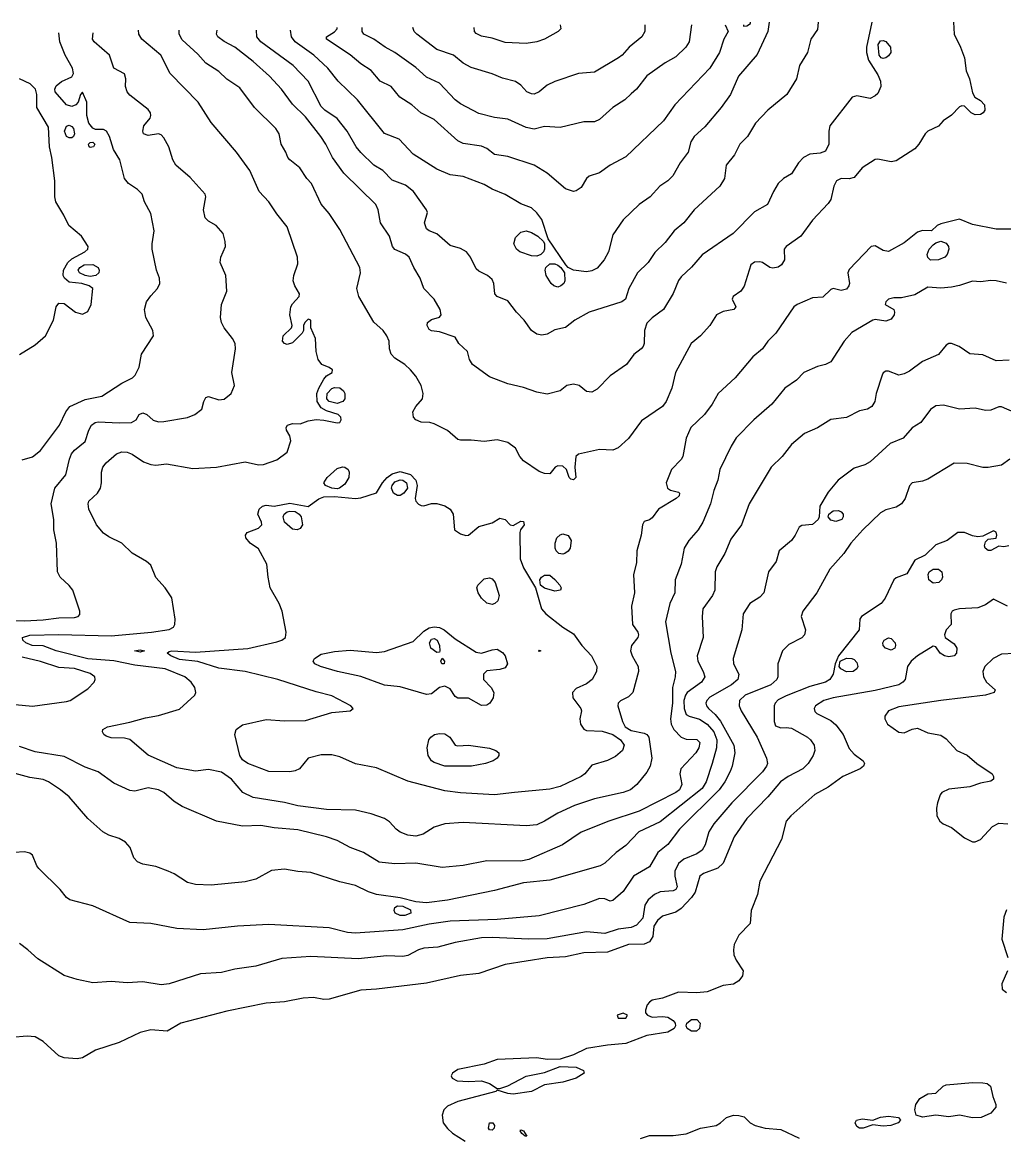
# Model space of a CAD drawing. Header units: inches. Extents: x 3311818 to 3313075, y 1372003 to 1372737.
# Drawn here: x 3311989.7 to 3312132.3, y 1372568 to 1372729.9 of the extents above; entities that cross this region are included whole.
import ezdxf

# ---------------------------------------------------------------- set-up
doc = ezdxf.new("R2010")
doc.units = ezdxf.units.IN
doc.header["$MEASUREMENT"] = 0

msp = doc.modelspace()

# ---------------------------------------------------------------- linework, layer by layer
for points, elevation in [([(3312124.87, 1372729.92), (3312124.93, 1372728.2), (3312125.89, 1372726.29), (3312126.45, 1372724.77), (3312126.7, 1372722.86), (3312127.15, 1372721.72), (3312127.6, 1372719.69), (3312127.96, 1372719.05), (3312128.75, 1372718.55), (3312129.34, 1372717.91), (3312129.41, 1372717.15), (3312129.16, 1372716.77), (3312128.75, 1372716.52), (3312127.99, 1372716.49), (3312127.4, 1372716.77), (3312126.46, 1372717.71), (3312126.08, 1372717.77), (3312125.7, 1372717.62), (3312124.56, 1372716.43), (3312123.34, 1372715.62), (3312122.65, 1372714.84), (3312121.13, 1372714.1), (3312120.74, 1372713.72), (3312119.83, 1372712.19), (3312119.22, 1372711.54), (3312116.55, 1372709.8), (3312115.79, 1372709.66), (3312113.88, 1372710.03), (3312113.5, 1372709.99), (3312111.6, 1372708.76), (3312110.45, 1372707.39), (3312109.69, 1372707.17), (3312108.55, 1372707.21), (3312107.87, 1372706.86), (3312107.46, 1372706.09), (3312107.03, 1372704.19), (3312106.64, 1372703.57), (3312104.36, 1372701.19), (3312102.71, 1372698.85), (3312100.56, 1372697.33), (3312100.29, 1372696.95), (3312100.3, 1372695.42), (3312099.89, 1372694.66), (3312099.4, 1372694.34), (3312098.64, 1372694.19), (3312098.2, 1372694.28), (3312097.12, 1372695.04), (3312096.73, 1372695.14), (3312095.97, 1372695.06), (3312095.42, 1372694.66), (3312094.45, 1372691.58), (3312093.97, 1372690.85), (3312092.87, 1372690.09), (3312092.74, 1372689.71), (3312093.26, 1372688.56), (3312092.95, 1372688.18), (3312091.4, 1372687.89), (3312090.43, 1372687.42), (3312089.5, 1372685.89), (3312088.14, 1372684.37), (3312086.77, 1372683.23), (3312084.48, 1372679.03), (3312083.98, 1372676.75), (3312083.12, 1372674.84), (3312082.63, 1372674.12), (3312079.58, 1372672.04), (3312077.68, 1372669.43), (3312076.15, 1372668.08), (3312075.39, 1372667.75), (3312073.48, 1372667.84), (3312070.43, 1372667.2), (3312070.04, 1372666.84), (3312069.89, 1372665.31), (3312070.01, 1372663.79), (3312069.67, 1372663.45), (3312069.29, 1372663.55), (3312069.07, 1372663.79), (3312068.66, 1372664.93), (3312068.15, 1372665.43), (3312067.39, 1372665.46), (3312067.04, 1372665.31), (3312066.24, 1372664.33), (3312065.48, 1372664.36), (3312064.72, 1372664.64), (3312062.43, 1372666.2), (3312061.91, 1372666.84), (3312061.29, 1372668.04), (3312060.14, 1372668.86), (3312058.62, 1372669.26), (3312056.71, 1372669.01), (3312054.81, 1372669.22), (3312053.28, 1372669.2), (3312052.9, 1372669.31), (3312051.38, 1372670.63), (3312049.47, 1372671.6), (3312048.81, 1372671.79), (3312047.57, 1372671.81), (3312046.79, 1372672.17), (3312046.48, 1372672.55), (3312046.38, 1372673.32), (3312046.8, 1372674.1), (3312047.79, 1372675.22), (3312047.84, 1372675.98), (3312047.55, 1372677.13), (3312046.8, 1372678.5), (3312046.04, 1372679.44), (3312045.21, 1372680.18), (3312043.76, 1372681.12), (3312043.22, 1372681.7), (3312042.99, 1372682.46), (3312042.91, 1372683.61), (3312042.58, 1372684.37), (3312042.08, 1372685.13), (3312040.71, 1372686.37), (3312038.51, 1372690.09), (3312038.21, 1372691.23), (3312038.76, 1372693.52), (3312038.67, 1372694.28), (3312035.75, 1372699.8), (3312034.23, 1372702.15), (3312033.08, 1372703.5), (3312031.66, 1372706.48), (3312030.96, 1372707.24), (3312029.98, 1372708.76), (3312028.52, 1372709.91), (3312028.23, 1372710.29), (3312027.94, 1372711.05), (3312027.23, 1372712.19), (3312026.94, 1372713.72), (3312026.46, 1372714.48), (3312023.36, 1372717.53), (3312021.27, 1372720.41), (3312019.36, 1372721.66), (3312018.22, 1372722.76), (3312016.31, 1372723.97), (3312015.17, 1372725.28), (3312012.88, 1372727.38), (3312012.43, 1372728.2), (3312012.44, 1372728.77)], 4505), ([(3312113.01, 1372729.92), (3312112.24, 1372726.29), (3312112.2, 1372725.53), (3312112.5, 1372724.39), (3312113.88, 1372722.26), (3312114.26, 1372721.34), (3312114.32, 1372720.58), (3312113.88, 1372719.59), (3312113.5, 1372719.21), (3312112.74, 1372718.85), (3312110.83, 1372719.23), (3312110.15, 1372719.05), (3312106.92, 1372714.86), (3312106.77, 1372714.1), (3312106.73, 1372712.19), (3312106.26, 1372711.21), (3312105.5, 1372710.88), (3312103.97, 1372710.74), (3312103.07, 1372710.29), (3312102.33, 1372709.52), (3312101.31, 1372707.89), (3312100.16, 1372707.21), (3312099.4, 1372706.49), (3312098.7, 1372705.33), (3312097.86, 1372703.43), (3312095.97, 1372702.4), (3312092.85, 1372699.23), (3312088.35, 1372696.11), (3312086.82, 1372694.33), (3312085.3, 1372692.96), (3312084.92, 1372692.42), (3312084.16, 1372690.54), (3312082.76, 1372688.18), (3312081.11, 1372687), (3312080.34, 1372686.19), (3312079.98, 1372685.13), (3312079.96, 1372683.23), (3312079.82, 1372682.84), (3312079.53, 1372682.46), (3312078.44, 1372681.65), (3312077.37, 1372680.18), (3312075.01, 1372678.56), (3312073.1, 1372676.61), (3312072.34, 1372676.16), (3312071.58, 1372676.28), (3312070.53, 1372677.13), (3312069.67, 1372677.34), (3312068.72, 1372677.13), (3312067.77, 1372676.38), (3312065.86, 1372675.9), (3312064.34, 1372676.18), (3312062.43, 1372676.85), (3312060.14, 1372677.39), (3312057.48, 1372678.42), (3312055.01, 1372680.18), (3312054.58, 1372680.94), (3312054.3, 1372682.08), (3312053.02, 1372683.23), (3312052.52, 1372684.19), (3312050.23, 1372684.94), (3312049.09, 1372685.08), (3312048.71, 1372685.3), (3312048.44, 1372685.89), (3312048.51, 1372686.28), (3312049.09, 1372686.76), (3312050.23, 1372687.06), (3312050.46, 1372687.42), (3312050.34, 1372688.18), (3312049.45, 1372689.71), (3312047.95, 1372691.24), (3312047.43, 1372692.75), (3312046.49, 1372694.28), (3312045.83, 1372695.8), (3312045.28, 1372696.24), (3312043.76, 1372696.92), (3312043.39, 1372697.33), (3312042.98, 1372698.85), (3312041.68, 1372700.76), (3312041.32, 1372702.66), (3312040.98, 1372703.43), (3312036.33, 1372708), (3312034.69, 1372710.29), (3312033.75, 1372712.19), (3312033, 1372713.34), (3312030.8, 1372716.18), (3312028.89, 1372718.02), (3312027.31, 1372720.2), (3312025.56, 1372722.1), (3312023.17, 1372724.24), (3312020.54, 1372726.29), (3312018.98, 1372727.14), (3312018.07, 1372727.82), (3312017.87, 1372728.2), (3312017.94, 1372728.77)], 4506), ([(3312105.21, 1372729.92), (3312105.12, 1372728.87), (3312104.15, 1372727.44), (3312103.65, 1372725.53), (3312102.49, 1372723.63), (3312102.07, 1372721.72), (3312100.67, 1372719.43), (3312097.89, 1372717.15), (3312096.12, 1372715.24), (3312094.94, 1372713.34), (3312093.83, 1372712.19), (3312093.08, 1372710.67), (3312091.84, 1372709.14), (3312091.6, 1372707.24), (3312090.95, 1372706.09), (3312087.22, 1372702.66), (3312085.72, 1372700.76), (3312084.29, 1372699.61), (3312083.01, 1372697.94), (3312081.49, 1372696.47), (3312080.53, 1372695.04), (3312078.98, 1372693.52), (3312077.71, 1372691.23), (3312077.23, 1372689.71), (3312076.69, 1372689.32), (3312071.96, 1372687.8), (3312069.89, 1372686.66), (3312068.53, 1372685.6), (3312067, 1372685.26), (3312065.86, 1372684.63), (3312065.1, 1372684.45), (3312064.34, 1372684.61), (3312063.57, 1372685.12), (3312062.54, 1372686.66), (3312061.41, 1372687.8), (3312060.14, 1372689.45), (3312058.62, 1372690.09), (3312058.25, 1372690.47), (3312058.11, 1372691.99), (3312057.86, 1372692.53), (3312057.2, 1372693.14), (3312055.95, 1372693.77), (3312055.57, 1372694.12), (3312054.75, 1372695.8), (3312054.15, 1372696.57), (3312053.28, 1372697.05), (3312051.76, 1372697.5), (3312049.85, 1372699.18), (3312048.71, 1372699.61), (3312048.33, 1372699.9), (3312048.06, 1372700.76), (3312048.5, 1372702.28), (3312048.36, 1372702.66), (3312046.45, 1372705.33), (3312045.28, 1372706.26), (3312043.37, 1372706.96), (3312042, 1372708.38), (3312040.71, 1372709.17), (3312038.8, 1372711), (3312038.16, 1372711.81), (3312036.82, 1372714.1), (3312035.37, 1372715.96), (3312033.57, 1372717.15), (3312033.08, 1372717.69), (3312031.17, 1372721.34), (3312028.99, 1372723.63), (3312024.28, 1372727.06), (3312023.72, 1372727.82), (3312023.65, 1372728.77)], 4507), ([(3312098.07, 1372729.92), (3312097.92, 1372728.58), (3312096.35, 1372725.24), (3312093.63, 1372722.1), (3312092.46, 1372719.43), (3312091.11, 1372717.53), (3312088.73, 1372714.74), (3312087.18, 1372713.34), (3312086.73, 1372712.57), (3312086.33, 1372711.05), (3312085.15, 1372709.52), (3312084.09, 1372707.62), (3312083.39, 1372706.9), (3312082.21, 1372706.09), (3312080.81, 1372704.57), (3312079.22, 1372703.43), (3312076.91, 1372701.2), (3312075.39, 1372699.05), (3312074.76, 1372696.57), (3312074.15, 1372695.42), (3312073.1, 1372694.19), (3312072.34, 1372693.79), (3312071.58, 1372693.68), (3312069.67, 1372693.92), (3312068.92, 1372694.28), (3312068.57, 1372694.66), (3312066, 1372698.47), (3312065.1, 1372701.25), (3312064.34, 1372702.24), (3312063.57, 1372702.94), (3312062.05, 1372703.55), (3312059.76, 1372704.91), (3312057.86, 1372705.67), (3312056.71, 1372706.34), (3312053.66, 1372707.53), (3312051.76, 1372707.76), (3312049.85, 1372708.6), (3312046.42, 1372710.78), (3312044.39, 1372712.95), (3312042.23, 1372713.78), (3312038.33, 1372718.67), (3312035.53, 1372721.34), (3312034.03, 1372723.25), (3312031.99, 1372725.15), (3312029.28, 1372727.06), (3312028.77, 1372727.82), (3312028.59, 1372728.77)], 4508), ([(3312094.36, 1372729.53), (3312094.36, 1372729.34), (3312094.83, 1372729.42), (3312095.4, 1372729.72), (3312095.4, 1372729.92)], 4508), ([(3311984.68, 1372643.14), (3311990.01, 1372642.96), (3311992.68, 1372643.09), (3311994.97, 1372643.41), (3311997.26, 1372643.43), (3311997.78, 1372643.59), (3311998.02, 1372643.9), (3311998.03, 1372644.35), (3311997.03, 1372647.4), (3311996.49, 1372648.12), (3311995.16, 1372649.3), (3311994.78, 1372650.07), (3311994.63, 1372654.26), (3311994.27, 1372656.17), (3311994.25, 1372657.69), (3311993.88, 1372659.98), (3311994.39, 1372662.26), (3311995.97, 1372664.17), (3311996.5, 1372666.46), (3311996.83, 1372667.22), (3311997.26, 1372667.76), (3311998.78, 1372669.04), (3311999.31, 1372670.65), (3311999.72, 1372671.41), (3312000.23, 1372671.79), (3312000.69, 1372671.88), (3312003.74, 1372671.71), (3312005.51, 1372671.79), (3312006.22, 1372672.17), (3312006.65, 1372672.94), (3312007.17, 1372673.2), (3312007.74, 1372672.94), (3312008.69, 1372672.1), (3312009.45, 1372671.89), (3312010.22, 1372671.9), (3312013.65, 1372672.5), (3312014.73, 1372672.94), (3312015.72, 1372673.7), (3312016.01, 1372674.84), (3312016.31, 1372675.41), (3312016.69, 1372675.56), (3312018.22, 1372675.07), (3312018.98, 1372675.19), (3312020, 1372675.98), (3312020.49, 1372677.13), (3312020.08, 1372679.03), (3312020.6, 1372682.46), (3312020.57, 1372683.23), (3312020.2, 1372683.99), (3312018.98, 1372685.52), (3312018.6, 1372686.28), (3312018.44, 1372687.04), (3312018.59, 1372688.94), (3312019.36, 1372690.85), (3312019.24, 1372693.14), (3312018.4, 1372695.04), (3312018.51, 1372695.8), (3312019.18, 1372697.33), (3312019.14, 1372698.09), (3312018.83, 1372699.23), (3312017.83, 1372700.38), (3312016.69, 1372701.02), (3312016.2, 1372701.52), (3312015.97, 1372702.66), (3312016.31, 1372704.57), (3312016.24, 1372704.95), (3312014.03, 1372707.36), (3312011.97, 1372709.14), (3312011.52, 1372709.91), (3312010.94, 1372711.81), (3312010.22, 1372713.13), (3312009.83, 1372713.58), (3312009.45, 1372713.72), (3312007.93, 1372713.47), (3312007.26, 1372713.72), (3312007.15, 1372714.1), (3312007.3, 1372714.86), (3312008.23, 1372716), (3312008.35, 1372716.38), (3312008.27, 1372716.77), (3312007.93, 1372717.23), (3312005.26, 1372719.34), (3312004.88, 1372719.8), (3312004.63, 1372720.58), (3312004.72, 1372721.72), (3312004.5, 1372722.41), (3312002.98, 1372723.25), (3312002.32, 1372725.15), (3312000.09, 1372727.06), (3311999.88, 1372727.44), (3311999.98, 1372728.39)], 4503), ([(3311989.63, 1372666.34), (3311991.16, 1372666.81), (3311992.3, 1372667.7), (3311995.08, 1372671.41), (3311995.98, 1372673.32), (3311996.59, 1372674.08), (3311998.78, 1372675.1), (3312001.21, 1372675.6), (3312004.12, 1372677.49), (3312005.68, 1372678.27), (3312006.04, 1372678.65), (3312006.62, 1372679.8), (3312006.99, 1372681.7), (3312008.71, 1372684.37), (3312008.62, 1372685.13), (3312007.6, 1372687.04), (3312007.39, 1372688.18), (3312007.72, 1372689.32), (3312008.31, 1372690.2), (3312009.32, 1372691.23), (3312009.63, 1372691.99), (3312009.57, 1372692.75), (3312009.17, 1372693.9), (3312008.52, 1372696.95), (3312008.5, 1372697.71), (3312008.82, 1372699.61), (3312008.31, 1372702.16), (3312007.42, 1372703.81), (3312007.09, 1372704.95), (3312006.4, 1372705.61), (3312005.07, 1372706.48), (3312004.5, 1372707.23), (3312003.85, 1372709.91), (3312002.91, 1372711.43), (3312002.33, 1372713.34), (3312001.89, 1372714.1), (3312001.45, 1372714.33), (3312000.31, 1372714.34), (3311999.92, 1372714.55), (3311999.33, 1372715.24), (3311999.03, 1372716.38), (3311999.06, 1372718.29), (3311998.4, 1372719.76), (3311998.11, 1372719.43), (3311997.8, 1372718.29), (3311997.42, 1372717.91), (3311996.88, 1372717.7), (3311996.11, 1372717.91), (3311994.46, 1372719.82), (3311994.39, 1372720.2), (3311994.59, 1372720.7), (3311995.35, 1372721.3), (3311996.88, 1372721.97), (3311997.08, 1372722.48), (3311996.94, 1372723.25), (3311995.91, 1372725.15), (3311995.13, 1372727.06), (3311994.97, 1372728.39)], 4502), ([(3312135.61, 1372699.86), (3312131.04, 1372699.87), (3312127.6, 1372700.52), (3312125.7, 1372701.32), (3312123.03, 1372700.65), (3312122.5, 1372700.38), (3312121.68, 1372699.61), (3312120.36, 1372699.65), (3312119.6, 1372699.44), (3312117.7, 1372697.89), (3312115.41, 1372696.63), (3312114.65, 1372696.77), (3312113.5, 1372697.46), (3312112.91, 1372697.33), (3312109.69, 1372694.02), (3312109.52, 1372693.52), (3312109.73, 1372691.99), (3312109.67, 1372691.61), (3312109.31, 1372691.14), (3312108.55, 1372690.94), (3312107.4, 1372691.23), (3312107.02, 1372691.08), (3312105.88, 1372689.97), (3312104.36, 1372689.87), (3312102.17, 1372688.94), (3312101.69, 1372688.6), (3312099.08, 1372684.75), (3312097.9, 1372683.61), (3312097.12, 1372682.46), (3312095.7, 1372681.32), (3312093.16, 1372678.27), (3312090.68, 1372675.98), (3312089.81, 1372674.46), (3312088.68, 1372672.94), (3312086.7, 1372671.03), (3312086.03, 1372669.51), (3312085.55, 1372666.84), (3312085.3, 1372666.39), (3312083.91, 1372664.93), (3312083.13, 1372663.03), (3312083.34, 1372662.26), (3312083.77, 1372661.94), (3312084.92, 1372661.68), (3312085.05, 1372661.5), (3312085.01, 1372661.12), (3312084.61, 1372660.74), (3312082.02, 1372659.21), (3312081.11, 1372657.95), (3312080.73, 1372657.65), (3312079.96, 1372657.38), (3312079.68, 1372656.93), (3312079.5, 1372655.4), (3312078.86, 1372653.12), (3312078.82, 1372651.4), (3312078.41, 1372649.69), (3312078.54, 1372647.02), (3312078.11, 1372645.11), (3312078.23, 1372642.44), (3312079.02, 1372641.3), (3312079.11, 1372640.92), (3312079.01, 1372640.54), (3312078.12, 1372639.4), (3312077.94, 1372638.63), (3312078.19, 1372637.87), (3312079.06, 1372636.35), (3312079.12, 1372635.58), (3312078.32, 1372632.54), (3312077.68, 1372631.92), (3312076.53, 1372631.32), (3312076.19, 1372631.01), (3312076.11, 1372630.63), (3312076.81, 1372628.34), (3312077.21, 1372627.58), (3312078.06, 1372627.02), (3312079.96, 1372626.63), (3312080.35, 1372626.44), (3312080.6, 1372626.06), (3312081.07, 1372623.01), (3312080.83, 1372621.86), (3312080.34, 1372621), (3312078.88, 1372619.2), (3312077.94, 1372618.43), (3312076.91, 1372618.04), (3312072.72, 1372617.12), (3312069.81, 1372616.15), (3312067.39, 1372615.04), (3312065.48, 1372613.84), (3312064.34, 1372613.33), (3312062.81, 1372613.18), (3312053.66, 1372613.65), (3312051, 1372613.46), (3312049.47, 1372613.01), (3312047.84, 1372611.95), (3312046.8, 1372611.68), (3312045.66, 1372611.84), (3312044.52, 1372612.27), (3312043.93, 1372612.72), (3312042.99, 1372613.76), (3312042.23, 1372614.24), (3312040.32, 1372614.91), (3312038.04, 1372615.48), (3312033.85, 1372615.56), (3312029.65, 1372616.11), (3312027.75, 1372616.59), (3312023.17, 1372617.3), (3312021.67, 1372618.05), (3312020.02, 1372619.96), (3312018.6, 1372620.97), (3312016.69, 1372621.35), (3312014.79, 1372621.14), (3312012.12, 1372621.59), (3312007.93, 1372623.45), (3312005.26, 1372625.71), (3312004.5, 1372625.9), (3312002.59, 1372625.99), (3312001.83, 1372626.23), (3312001.5, 1372626.44), (3312001.29, 1372626.82), (3312001.38, 1372627.2), (3312002.05, 1372627.58), (3312005.26, 1372628.23), (3312007.55, 1372628.88), (3312009.45, 1372629.19), (3312012.5, 1372630.12), (3312014.7, 1372632.15), (3312014.86, 1372632.54), (3312014.71, 1372633.3), (3312014.18, 1372634.06), (3312013.25, 1372634.82), (3312010.43, 1372635.97), (3312006.02, 1372636.52), (3312002.97, 1372637.17), (3311999.16, 1372637.45), (3311994.59, 1372638.61), (3311992.68, 1372639.34), (3311991.1, 1372639.4), (3311990.2, 1372639.78), (3311989.77, 1372640.16), (3311989.72, 1372640.54), (3311990.78, 1372640.86), (3311994.97, 1372640.99), (3312002.59, 1372640.77), (3312008.45, 1372641.3), (3312010.98, 1372641.71), (3312011.62, 1372642.06), (3312011.83, 1372642.44), (3312011.88, 1372643.21), (3312011.36, 1372646.31), (3312010.42, 1372647.78), (3312009.07, 1372649.25), (3312008.31, 1372651.03), (3312007.69, 1372651.59), (3312005.64, 1372652.8), (3312004.14, 1372654.26), (3312002.21, 1372655.15), (3312001.45, 1372655.69), (3312000.46, 1372656.93), (3311999.35, 1372659.21), (3311999.22, 1372659.98), (3311999.35, 1372660.36), (3312000.59, 1372661.5), (3312001, 1372662.26), (3312001.17, 1372663.03), (3312001.15, 1372664.55), (3312001.37, 1372665.31), (3312001.83, 1372665.92), (3312003.35, 1372667.21), (3312004.12, 1372667.52), (3312004.88, 1372667.48), (3312005.64, 1372667.18), (3312007.28, 1372666.07), (3312008.31, 1372665.66), (3312009.07, 1372665.58), (3312010.6, 1372665.77), (3312014.41, 1372665.08), (3312017.84, 1372665.29), (3312022.03, 1372666.06), (3312023.94, 1372665.65), (3312024.7, 1372665.68), (3312026.6, 1372666.37), (3312028.13, 1372667.47), (3312028.64, 1372669.12), (3312028.51, 1372669.83), (3312028.03, 1372670.65), (3312027.99, 1372671.03), (3312028.18, 1372671.41), (3312028.89, 1372671.64), (3312030.03, 1372671.58), (3312031.18, 1372672), (3312032.32, 1372672.19), (3312033.46, 1372672.13), (3312035.37, 1372671.71), (3312035.76, 1372671.79), (3312035.98, 1372672.17), (3312035.9, 1372672.55), (3312035.53, 1372672.94), (3312033.85, 1372673.45), (3312033.08, 1372673.92), (3312032.48, 1372674.84), (3312032.42, 1372675.98), (3312032.7, 1372676.75), (3312033.46, 1372678.09), (3312033.85, 1372678.56), (3312034.63, 1372679.03), (3312034.72, 1372679.41), (3312034.23, 1372679.77), (3312033.16, 1372680.18), (3312032.64, 1372680.94), (3312032.31, 1372682.08), (3312032.23, 1372683.99), (3312031.57, 1372685.51), (3312031.56, 1372686.66), (3312031.18, 1372686.81), (3312030.67, 1372686.28), (3312030.5, 1372685.89), (3312030.5, 1372685.13), (3312030.31, 1372684.75), (3312028.89, 1372683.36), (3312028.13, 1372683.11), (3312027.75, 1372683.23), (3312027.45, 1372683.61), (3312027.55, 1372684.37), (3312028.74, 1372685.51), (3312028.87, 1372685.89), (3312028.52, 1372687.42), (3312028.66, 1372688.56), (3312028.89, 1372689.03), (3312029.87, 1372690.09), (3312029.91, 1372690.47), (3312029.22, 1372691.61), (3312028.99, 1372692.37), (3312029.07, 1372693.14), (3312029.65, 1372694.82), (3312029.64, 1372695.8), (3312028.13, 1372700.21), (3312026.6, 1372702.09), (3312025.48, 1372703.81), (3312024.06, 1372705.33), (3312022.69, 1372708.38), (3312020.75, 1372711.05), (3312017.08, 1372715.35), (3312015.18, 1372718.29), (3312011.15, 1372722.48), (3312009.78, 1372725.15), (3312007.01, 1372727.44), (3312006.59, 1372728.2), (3312006.55, 1372728.77)], 4504), ([(3312091.7, 1372729.53), (3312092.14, 1372728.58), (3312091.53, 1372727.44), (3312090.89, 1372725.53), (3312089.49, 1372723.25), (3312084.39, 1372717.91), (3312082.75, 1372715.62), (3312077.29, 1372710.39), (3312075.01, 1372709.17), (3312073.48, 1372708.06), (3312071.96, 1372707.56), (3312071.58, 1372707.23), (3312070.82, 1372705.9), (3312070.05, 1372705.42), (3312069.67, 1372705.35), (3312068.53, 1372705.74), (3312065.84, 1372708), (3312063.96, 1372709.18), (3312060.14, 1372710.44), (3312058.24, 1372710.71), (3312057.09, 1372711.6), (3312056.33, 1372711.94), (3312053.66, 1372712.33), (3312052.9, 1372712.69), (3312049.47, 1372715.8), (3312047.51, 1372716.77), (3312046.24, 1372717.91), (3312044.46, 1372719.05), (3312043.23, 1372720.58), (3312041.62, 1372721.34), (3312040.32, 1372722.93), (3312038.8, 1372723.9), (3312037.28, 1372725.18), (3312033.81, 1372727.44), (3312033.85, 1372727.82), (3312034.99, 1372728.54), (3312035.4, 1372728.96), (3312035.4, 1372729.15)], 4509), ([(3312086.81, 1372729.53), (3312086.47, 1372727.06), (3312085.97, 1372726.29), (3312084.54, 1372724.89), (3312083.01, 1372724.03), (3312080.34, 1372722.13), (3312078.82, 1372720.22), (3312078.06, 1372719.5), (3312077.12, 1372718.67), (3312075.39, 1372717.53), (3312073.48, 1372715.81), (3312072.72, 1372715.45), (3312071.2, 1372715.44), (3312067.77, 1372714.63), (3312065.48, 1372714.78), (3312063.96, 1372714.39), (3312062.81, 1372714.62), (3312060.14, 1372715.85), (3312058.24, 1372716.08), (3312055.95, 1372716.67), (3312053.28, 1372718.07), (3312052.52, 1372718.66), (3312050.23, 1372721.09), (3312048.33, 1372721.93), (3312046.8, 1372723.34), (3312043.76, 1372725.53), (3312042.33, 1372726.29), (3312040.71, 1372727.46), (3312039.26, 1372728.2), (3312039.01, 1372728.58), (3312039.02, 1372729.15)], 4510), ([(3312080.02, 1372729.53), (3312080.04, 1372728.58), (3312079.61, 1372727.82), (3312077.76, 1372726.29), (3312076.73, 1372725.15), (3312076.21, 1372724.77), (3312072.72, 1372722.67), (3312070.43, 1372722.46), (3312067, 1372721.3), (3312065.86, 1372720.76), (3312064.72, 1372719.79), (3312063.96, 1372719.49), (3312063.57, 1372719.51), (3312062.93, 1372719.82), (3312062.05, 1372720.79), (3312061.29, 1372721.32), (3312059.38, 1372721.78), (3312057.86, 1372722.44), (3312054.81, 1372723.37), (3312053.66, 1372724), (3312052.25, 1372725.15), (3312049.85, 1372725.97), (3312046.93, 1372728.2), (3312046.54, 1372728.58), (3312046.38, 1372729.15)], 4511), ([(3312067.75, 1372729.53), (3312067.84, 1372728.96), (3312067.48, 1372728.58), (3312065.48, 1372727.48), (3312064.34, 1372727.08), (3312062.81, 1372726.82), (3312059.76, 1372726.96), (3312057.86, 1372727.59), (3312056.33, 1372727.89), (3312055.57, 1372728.28), (3312055.32, 1372728.58), (3312055.28, 1372729.15)], 4512), ([(3312115.01, 1372724.77), (3312114.65, 1372724.67), (3312114.35, 1372724.77), (3312114.06, 1372725.15), (3312113.89, 1372726.68), (3312114.27, 1372727.21), (3312114.65, 1372727.26), (3312115.03, 1372727.11), (3312115.69, 1372726.29), (3312115.76, 1372725.53), (3312115.41, 1372725.02), (3312115.01, 1372724.77)], 4506), ([(3311989.25, 1372681.67), (3311991.54, 1372683.04), (3311993.04, 1372684.37), (3311994.19, 1372686.66), (3311994.59, 1372688.59), (3311994.97, 1372689.11), (3311995.73, 1372689.05), (3311997.4, 1372687.8), (3311998.4, 1372687.5), (3311999.16, 1372687.9), (3311999.68, 1372688.94), (3311999.92, 1372691.23), (3311999.38, 1372691.61), (3311998.32, 1372691.99), (3311996.49, 1372692.18), (3311995.78, 1372692.75), (3311995.61, 1372693.14), (3311995.64, 1372693.9), (3311996.3, 1372695.04), (3311996.88, 1372695.56), (3311998.77, 1372696.57), (3311999.16, 1372696.95), (3311999.21, 1372697.33), (3311998.24, 1372698.85), (3311996.43, 1372700.38), (3311995.7, 1372701.9), (3311994.52, 1372703.81), (3311994.37, 1372704.57), (3311994.4, 1372706.86), (3311993.98, 1372710.29), (3311993.62, 1372711.81), (3311993.45, 1372714.68), (3311991.79, 1372717.53), (3311991.77, 1372719.43), (3311991.59, 1372720.2), (3311990.81, 1372720.96), (3311989.25, 1372721.68)], 4501), ([(3311997.1, 1372713.34), (3311996.88, 1372713.12), (3311996.49, 1372713.12), (3311996.11, 1372713.34), (3311995.78, 1372714.1), (3311996.11, 1372714.84), (3311996.49, 1372714.96), (3311996.88, 1372714.8), (3311997.11, 1372714.48), (3311997.23, 1372713.72), (3311997.1, 1372713.34)], 4502), ([(3312000.03, 1372711.81), (3311999.54, 1372711.72), (3311999.38, 1372711.81), (3311999.27, 1372712.19), (3311999.54, 1372712.43), (3311999.92, 1372712.5), (3312000.19, 1372712.19), (3312000.03, 1372711.81)], 4502), ([(3312064.95, 1372696.18), (3312064.34, 1372695.95), (3312063.57, 1372695.97), (3312061.88, 1372696.57), (3312061.42, 1372696.95), (3312061.04, 1372697.71), (3312061.29, 1372698.66), (3312062.05, 1372699.42), (3312062.81, 1372699.62), (3312063.57, 1372699.4), (3312064.52, 1372698.85), (3312065.34, 1372698.09), (3312065.46, 1372697.71), (3312065.46, 1372696.95), (3312065.32, 1372696.57), (3312064.95, 1372696.18)], 4508), ([(3312122.68, 1372695.42), (3312121.51, 1372695.34), (3312121.13, 1372695.74), (3312121.03, 1372696.18), (3312121.32, 1372696.95), (3312121.89, 1372697.57), (3312122.27, 1372697.89), (3312123.03, 1372698.14), (3312123.79, 1372697.84), (3312124.1, 1372697.33), (3312124.15, 1372696.95), (3312123.94, 1372696.18), (3312123.6, 1372695.8), (3312122.68, 1372695.42)], 4504), ([(3312000.35, 1372693.14), (3311999.54, 1372692.99), (3311998.8, 1372693.14), (3311997.99, 1372693.52), (3311997.77, 1372693.9), (3311998, 1372694.28), (3311998.67, 1372694.66), (3311999.92, 1372694.72), (3312000.67, 1372694.28), (3312000.85, 1372693.9), (3312000.79, 1372693.52), (3312000.35, 1372693.14)], 4502), ([(3312067.87, 1372691.61), (3312067.39, 1372691.46), (3312066.83, 1372691.61), (3312066.43, 1372691.99), (3312065.74, 1372693.14), (3312065.58, 1372693.9), (3312065.68, 1372694.28), (3312066.24, 1372694.84), (3312067, 1372694.84), (3312067.39, 1372694.62), (3312067.86, 1372694.28), (3312068.38, 1372693.52), (3312068.45, 1372692.37), (3312068.28, 1372691.99), (3312067.87, 1372691.61)], 4508), ([(3312132.56, 1372692.03), (3312131.04, 1372692.37), (3312130.27, 1372692.42), (3312128.75, 1372692.21), (3312127.6, 1372692.33), (3312125.7, 1372691.67), (3312124.56, 1372691.46), (3312123.03, 1372691.3), (3312121.13, 1372691.45), (3312119.22, 1372690.31), (3312117.31, 1372689.9), (3312116.17, 1372689.88), (3312115.41, 1372689.71), (3312115.02, 1372689.32), (3312114.95, 1372688.94), (3312116.17, 1372688.2), (3312116.3, 1372687.8), (3312116.24, 1372687.42), (3312115.79, 1372686.81), (3312115.03, 1372686.51), (3312113.5, 1372686.72), (3312113.12, 1372686.63), (3312110.07, 1372684.84), (3312108.98, 1372683.61), (3312107.02, 1372680.61), (3312106.26, 1372680.19), (3312105.12, 1372679.9), (3312103.13, 1372679.03), (3312102.07, 1372677.93), (3312100.37, 1372676.75), (3312098.46, 1372674.46), (3312095.85, 1372672.17), (3312093.3, 1372669.54), (3312092.58, 1372668.36), (3312090.92, 1372664.93), (3312090.65, 1372663.41), (3312090.06, 1372661.88), (3312089.56, 1372659.98), (3312088.48, 1372657.31), (3312087.79, 1372656.17), (3312086.44, 1372654.64), (3312085.74, 1372653.5), (3312085.34, 1372651.21), (3312084.46, 1372648.92), (3312084.42, 1372647.02), (3312083.67, 1372645.49), (3312083.03, 1372642.83), (3312083.8, 1372638.25), (3312084.47, 1372635.58), (3312084.44, 1372634.82), (3312084.07, 1372633.3), (3312084.06, 1372631.01), (3312083.75, 1372628.72), (3312083.88, 1372627.96), (3312084.25, 1372627.2), (3312085.3, 1372626.08), (3312086.06, 1372625.75), (3312087.59, 1372625.72), (3312088.03, 1372625.29), (3312087.88, 1372624.53), (3312087.43, 1372623.77), (3312085.26, 1372621.48), (3312085.11, 1372620.72), (3312085.42, 1372619.2), (3312085.06, 1372618.43), (3312084.54, 1372618.01), (3312079.2, 1372615.3), (3312074.8, 1372613.86), (3312070.82, 1372612.25), (3312068.09, 1372610.43), (3312063.19, 1372608.29), (3312062.05, 1372608.07), (3312057.09, 1372608.08), (3312053.66, 1372607.43), (3312050.62, 1372607.15), (3312046.8, 1372607.75), (3312043.76, 1372607.66), (3312041.47, 1372607.91), (3312039.18, 1372609.32), (3312037.28, 1372610.03), (3312035.37, 1372611.04), (3312033.85, 1372611.57), (3312029.65, 1372612.58), (3312026.22, 1372612.88), (3312024.32, 1372613.23), (3312021.65, 1372613.14), (3312017.84, 1372613.86), (3312012.88, 1372615.98), (3312011.74, 1372616.71), (3312010.22, 1372618.02), (3312009.45, 1372618.4), (3312007.93, 1372618.68), (3312006.02, 1372618.23), (3312005.26, 1372618.32), (3312002.97, 1372619.39), (3312000.69, 1372621.05), (3311998.78, 1372621.73), (3311995.73, 1372623.25), (3311991.54, 1372623.94), (3311989.25, 1372624.73)], 4503), ([(3312132.94, 1372680.84), (3312131.04, 1372680.75), (3312129.13, 1372681.61), (3312127.22, 1372681.74), (3312125.65, 1372682.84), (3312124.56, 1372683.26), (3312124.17, 1372683.24), (3312123.79, 1372683.01), (3312122.65, 1372681.67), (3312120.36, 1372680.64), (3312118.46, 1372679.22), (3312117.7, 1372678.83), (3312116.93, 1372678.65), (3312115.41, 1372679.25), (3312115.03, 1372679.23), (3312114.65, 1372678.97), (3312114.48, 1372678.65), (3312113.61, 1372675.98), (3312113.42, 1372674.84), (3312112.98, 1372674.08), (3312112.36, 1372673.73), (3312111.22, 1372673.46), (3312109.31, 1372672.49), (3312107.02, 1372672.19), (3312105.12, 1372671.01), (3312103.21, 1372670.19), (3312101.31, 1372668.59), (3312099.99, 1372666.84), (3312098.38, 1372665.31), (3312095.21, 1372659.94), (3312094.09, 1372656.93), (3312092.54, 1372654.81), (3312091.64, 1372652.74), (3312090.48, 1372650.83), (3312090.26, 1372650.07), (3312090.19, 1372647.4), (3312089.85, 1372646.64), (3312088.45, 1372644.73), (3312088.35, 1372643.59), (3312088.51, 1372640.54), (3312087.65, 1372637.87), (3312087.73, 1372637.11), (3312088.51, 1372635.58), (3312088.73, 1372634.82), (3312088.27, 1372634.06), (3312086.21, 1372632.54), (3312085.93, 1372632.15), (3312085.7, 1372631.39), (3312085.75, 1372630.25), (3312086.06, 1372629.38), (3312086.47, 1372629.1), (3312087.97, 1372628.7), (3312089.11, 1372627.97), (3312090.08, 1372626.82), (3312090.51, 1372625.67), (3312090.46, 1372624.53), (3312089.83, 1372622.24), (3312088.94, 1372619.58), (3312088.35, 1372618.62), (3312082.25, 1372613.78), (3312079.16, 1372612.33), (3312077.29, 1372610.34), (3312075.88, 1372609.29), (3312074.25, 1372607.76), (3312073.54, 1372607.38), (3312066.24, 1372605.31), (3312062.43, 1372604.88), (3312058.24, 1372603.77), (3312051.38, 1372602.37), (3312048.33, 1372602), (3312046.8, 1372602.12), (3312044.52, 1372602.71), (3312041.09, 1372603.21), (3312039.94, 1372603.6), (3312038.04, 1372604.54), (3312035.75, 1372605.03), (3312031.56, 1372606.41), (3312029.65, 1372606.54), (3312027.75, 1372606.87), (3312025.84, 1372606.68), (3312023.55, 1372605.43), (3312022.03, 1372605.05), (3312017.08, 1372604.55), (3312014.79, 1372604.68), (3312013.65, 1372604.97), (3312011.74, 1372606.2), (3312010.84, 1372606.62), (3312009.07, 1372607.3), (3312007.17, 1372607.62), (3312006.4, 1372607.97), (3312005.87, 1372608.52), (3312005.31, 1372610.05), (3312004.65, 1372610.81), (3312003.74, 1372611.34), (3312002.21, 1372611.83), (3312001.38, 1372612.33), (3311999.16, 1372614.27), (3311996.49, 1372617.38), (3311995.22, 1372618.43), (3311993.48, 1372619.58), (3311992.68, 1372619.91), (3311990.78, 1372620.21), (3311988.11, 1372620.95)], 4502), ([(3312036.2, 1372674.84), (3312035.37, 1372674.55), (3312034.23, 1372674.81), (3312033.87, 1372675.22), (3312033.91, 1372675.98), (3312034.61, 1372676.73), (3312034.99, 1372676.87), (3312035.75, 1372676.8), (3312036.31, 1372676.37), (3312036.51, 1372675.98), (3312036.49, 1372675.22), (3312036.2, 1372674.84)], 4505), ([(3312133.7, 1372673.24), (3312131.8, 1372674.07), (3312131.42, 1372674.07), (3312130.27, 1372673.58), (3312129.51, 1372673.5), (3312127.99, 1372673.86), (3312125.7, 1372673.72), (3312123.41, 1372674.3), (3312122.27, 1372674.2), (3312121.51, 1372673.68), (3312120.09, 1372671.79), (3312118.84, 1372671), (3312117.52, 1372669.51), (3312115.67, 1372668.74), (3312112.77, 1372666.07), (3312111.98, 1372665.65), (3312110.45, 1372665.15), (3312108.13, 1372663.41), (3312106.64, 1372661.64), (3312105.44, 1372659.6), (3312105.34, 1372658.07), (3312105.18, 1372657.69), (3312104.36, 1372656.97), (3312102.83, 1372656.79), (3312102.45, 1372656.56), (3312101.88, 1372655.4), (3312101.32, 1372654.64), (3312099.55, 1372653.12), (3312099.1, 1372651.59), (3312097.97, 1372650.07), (3312097.32, 1372647.02), (3312096.73, 1372646.39), (3312095.29, 1372645.49), (3312094.34, 1372643.97), (3312094.14, 1372641.68), (3312092.85, 1372637.49), (3312092.93, 1372636.73), (3312093.67, 1372635.2), (3312093.53, 1372634.44), (3312092.62, 1372633.68), (3312089.49, 1372631.87), (3312089.03, 1372631.39), (3312088.89, 1372631.01), (3312088.97, 1372630.63), (3312089.26, 1372630.25), (3312090.25, 1372629.34), (3312091.02, 1372628.38), (3312092.96, 1372624.91), (3312093.1, 1372623.77), (3312092.73, 1372621.86), (3312092.44, 1372621.1), (3312091.64, 1372619.58), (3312090.84, 1372618.43), (3312085.08, 1372612.72), (3312083.39, 1372610.45), (3312081.91, 1372609.29), (3312080.73, 1372607.21), (3312078.41, 1372605.86), (3312076.91, 1372603.66), (3312075.39, 1372602.34), (3312075.01, 1372602.26), (3312074.25, 1372602.56), (3312073.48, 1372602.61), (3312071.2, 1372601.76), (3312064.72, 1372600.12), (3312058.62, 1372599.58), (3312051.76, 1372599.34), (3312048.71, 1372598.9), (3312044.9, 1372598.07), (3312038.04, 1372597.58), (3312036.89, 1372597.7), (3312034.23, 1372598.37), (3312025.46, 1372598.85), (3312020.89, 1372598.62), (3312015.93, 1372598.07), (3312012.12, 1372598.28), (3312008.31, 1372599.02), (3312005.26, 1372599.14), (3311999.92, 1372601.57), (3311996.59, 1372602.43), (3311996.11, 1372602.78), (3311995.16, 1372603.95), (3311992.08, 1372607), (3311991.78, 1372607.38), (3311991.16, 1372608.9), (3311990.78, 1372609.2), (3311990.01, 1372609.4), (3311988.49, 1372609.29)], 4501), ([(3312133.02, 1372666.46), (3312131.8, 1372665.59), (3312129.89, 1372665.22), (3312129.13, 1372665.24), (3312126.84, 1372665.84), (3312124.94, 1372665.86), (3312121.13, 1372663.53), (3312120.36, 1372663.23), (3312118.84, 1372662.99), (3312118.46, 1372662.57), (3312117.82, 1372660.74), (3312117.31, 1372659.96), (3312116.55, 1372659.49), (3312115.03, 1372659.11), (3312114.27, 1372658.63), (3312111.68, 1372656.17), (3312109.93, 1372654.26), (3312108.93, 1372652.74), (3312106.9, 1372650.45), (3312105.02, 1372647.02), (3312102.98, 1372644.35), (3312102.76, 1372643.59), (3312103.38, 1372641.68), (3312103.22, 1372640.92), (3312102.83, 1372640.49), (3312100.93, 1372639.52), (3312100.04, 1372638.63), (3312099.35, 1372636.73), (3312099.36, 1372634.82), (3312099.21, 1372634.44), (3312098.33, 1372633.68), (3312094.6, 1372632.15), (3312093.8, 1372631.39), (3312093.73, 1372630.63), (3312094.02, 1372629.87), (3312096.35, 1372626.06), (3312097.71, 1372623.01), (3312097.84, 1372622.24), (3312097.72, 1372621.86), (3312097.11, 1372621.02), (3312092.65, 1372616.53), (3312090.08, 1372613.48), (3312089.35, 1372612.33), (3312088.81, 1372610.43), (3312088.36, 1372609.67), (3312087.59, 1372609.12), (3312085.68, 1372608.34), (3312084.92, 1372607.71), (3312084.41, 1372606.62), (3312084.4, 1372605.86), (3312084.72, 1372604.33), (3312084.56, 1372603.95), (3312084.16, 1372603.76), (3312082.25, 1372603.61), (3312081.46, 1372603.19), (3312080.52, 1372602.43), (3312080.02, 1372601.66), (3312079.76, 1372599.76), (3312078.82, 1372598.76), (3312078.06, 1372598.43), (3312076.15, 1372598.15), (3312074.25, 1372597.52), (3312071.58, 1372597.78), (3312065.86, 1372596.79), (3312063.19, 1372596.71), (3312057.86, 1372596.98), (3312056.33, 1372596.91), (3312052.52, 1372596.25), (3312049.98, 1372595.56), (3312047.95, 1372595.42), (3312047.19, 1372595.18), (3312045.66, 1372594.34), (3312044.9, 1372594.18), (3312042.61, 1372594.3), (3312038.42, 1372593.88), (3312031.56, 1372594.22), (3312027.37, 1372593.9), (3312023.55, 1372592.78), (3312020.51, 1372592.35), (3312018.6, 1372591.86), (3312015.55, 1372591.68), (3312010.98, 1372590.24), (3312009.83, 1372590.11), (3312007.17, 1372590.54), (3312004.88, 1372590.4), (3312002.59, 1372590.59), (3311999.92, 1372590.4), (3311997.64, 1372590.84), (3311995.73, 1372591.44), (3311991.92, 1372593.85), (3311990.49, 1372595.18), (3311989.25, 1372596.07)], 4500), ([(3312035.72, 1372662.26), (3312035.37, 1372662.14), (3312034.61, 1372662.24), (3312033.67, 1372662.64), (3312033.44, 1372663.03), (3312033.94, 1372663.79), (3312035.37, 1372665.08), (3312036.13, 1372665.35), (3312036.51, 1372665.28), (3312036.96, 1372664.93), (3312037.12, 1372664.55), (3312037.08, 1372663.79), (3312036.51, 1372662.82), (3312035.72, 1372662.26)], 4505), ([(3312061.1, 1372618.05), (3312058.24, 1372617.7), (3312053.28, 1372617.98), (3312051, 1372618.28), (3312045.66, 1372619.68), (3312041.09, 1372621.6), (3312038.04, 1372622.18), (3312035.75, 1372623.19), (3312034.61, 1372623.48), (3312033.08, 1372623.5), (3312031.18, 1372623.03), (3312029.93, 1372621.48), (3312029.27, 1372621.15), (3312028.51, 1372621.05), (3312025.46, 1372621.06), (3312022.41, 1372622.23), (3312021.65, 1372622.76), (3312021.24, 1372623.39), (3312020.51, 1372626.44), (3312020.71, 1372627.2), (3312021.65, 1372627.84), (3312025.08, 1372628.62), (3312027.75, 1372628.46), (3312030.8, 1372628.5), (3312034.61, 1372629.64), (3312037.28, 1372629.87), (3312037.69, 1372630.25), (3312037.34, 1372630.63), (3312034.61, 1372632.09), (3312032.32, 1372632.66), (3312026.75, 1372634.44), (3312022.03, 1372635.59), (3312018.22, 1372636.11), (3312015.17, 1372637.05), (3312012.5, 1372637.37), (3312011.22, 1372637.87), (3312010.68, 1372638.25), (3312010.98, 1372638.53), (3312011.36, 1372638.61), (3312014.79, 1372638.41), (3312022.41, 1372638.95), (3312026.6, 1372639.9), (3312027.37, 1372640.16), (3312027.87, 1372640.54), (3312027.99, 1372641.3), (3312027.38, 1372644.35), (3312026.95, 1372645.49), (3312025.67, 1372647.78), (3312025.35, 1372649.3), (3312025.17, 1372651.21), (3312023.94, 1372653.4), (3312022.73, 1372654.26), (3312022.13, 1372655.02), (3312022.07, 1372655.4), (3312022.29, 1372655.78), (3312023.94, 1372656.41), (3312024.42, 1372656.93), (3312024.39, 1372657.31), (3312023.84, 1372658.45), (3312024.04, 1372659.21), (3312024.53, 1372659.6), (3312025.08, 1372659.75), (3312026.22, 1372659.6), (3312028.51, 1372660.04), (3312031.18, 1372659.55), (3312032.7, 1372660.69), (3312033.46, 1372660.96), (3312034.99, 1372661.01), (3312038.04, 1372660.73), (3312038.8, 1372660.83), (3312041.09, 1372661.55), (3312041.97, 1372663.03), (3312042.63, 1372663.79), (3312043.37, 1372664.34), (3312044.52, 1372664.66), (3312046.04, 1372664.21), (3312046.8, 1372663.41), (3312046.99, 1372662.64), (3312046.68, 1372660.74), (3312046.8, 1372660.34), (3312047.19, 1372659.91), (3312047.57, 1372659.7), (3312047.95, 1372659.69), (3312049.09, 1372660.03), (3312049.85, 1372660.03), (3312051, 1372659.69), (3312051.8, 1372659.21), (3312052.22, 1372658.45), (3312052.43, 1372656.17), (3312053.28, 1372655.59), (3312054.05, 1372655.36), (3312054.43, 1372655.42), (3312055.95, 1372656.69), (3312057.86, 1372657.18), (3312059, 1372657.88), (3312059.76, 1372657.69), (3312060.5, 1372656.93), (3312060.91, 1372656.82), (3312062.05, 1372657.44), (3312062.43, 1372657.39), (3312062.51, 1372656.93), (3312061.97, 1372656.17), (3312061.9, 1372655.78), (3312061.92, 1372651.97), (3312062.43, 1372650.66), (3312064.17, 1372647.78), (3312065.03, 1372644.73), (3312065.66, 1372643.97), (3312068.15, 1372642.06), (3312069.67, 1372641.1), (3312070.89, 1372639.4), (3312072.31, 1372637.87), (3312073.05, 1372636.35), (3312073.04, 1372635.58), (3312072.42, 1372634.44), (3312071.58, 1372633.82), (3312070.05, 1372633.15), (3312069.52, 1372632.54), (3312069.58, 1372631.77), (3312070.77, 1372630.25), (3312070.86, 1372629.87), (3312070.61, 1372628.72), (3312070.71, 1372627.96), (3312071.2, 1372627.23), (3312071.58, 1372627.04), (3312073.86, 1372626.95), (3312075.39, 1372626.45), (3312076.53, 1372625.67), (3312077.06, 1372624.91), (3312076.8, 1372624.15), (3312075.77, 1372623.25), (3312074.63, 1372622.69), (3312072.34, 1372622.01), (3312071.31, 1372620.72), (3312070.82, 1372620.36), (3312067.77, 1372618.88), (3312066.24, 1372618.53), (3312061.1, 1372618.05)], 4505), ([(3312045.06, 1372661.5), (3312044.52, 1372661.18), (3312044.14, 1372661.17), (3312043.58, 1372661.5), (3312043.29, 1372662.26), (3312043.36, 1372662.64), (3312043.76, 1372663.16), (3312044.52, 1372663.46), (3312044.93, 1372663.41), (3312045.46, 1372663.03), (3312045.57, 1372662.26), (3312045.06, 1372661.5)], 4506), ([(3312029.56, 1372656.17), (3312028.89, 1372656.3), (3312027.75, 1372657.31), (3312027.53, 1372658.07), (3312027.68, 1372658.45), (3312028.13, 1372658.8), (3312028.51, 1372658.91), (3312029.27, 1372658.83), (3312029.86, 1372658.45), (3312030.14, 1372658.07), (3312030.34, 1372656.93), (3312030.03, 1372656.37), (3312029.56, 1372656.17)], 4506), ([(3312108.62, 1372657.69), (3312107.79, 1372657.41), (3312107.02, 1372657.6), (3312106.65, 1372658.07), (3312106.75, 1372658.45), (3312107.4, 1372658.92), (3312108.17, 1372658.97), (3312108.55, 1372658.8), (3312108.82, 1372658.45), (3312108.85, 1372658.07), (3312108.62, 1372657.69)], 4501), ([(3312132.87, 1372653.88), (3312132.18, 1372653.73), (3312131.42, 1372653.81), (3312130.27, 1372653.19), (3312129.89, 1372653.19), (3312129.44, 1372653.5), (3312129.37, 1372653.88), (3312129.51, 1372654.42), (3312129.89, 1372654.81), (3312131.04, 1372654.97), (3312131.16, 1372655.4), (3312131.04, 1372655.86), (3312130.65, 1372656.03), (3312129.13, 1372655.26), (3312128.37, 1372655.18), (3312127.6, 1372655.31), (3312126.46, 1372655.8), (3312125.46, 1372655.78), (3312123.93, 1372654.64), (3312122.27, 1372654), (3312120.74, 1372652.49), (3312119.22, 1372651.76), (3312118.08, 1372649.77), (3312116.55, 1372649.22), (3312116.17, 1372648.91), (3312114.91, 1372646.26), (3312114.36, 1372645.49), (3312111.5, 1372643.59), (3312111.26, 1372643.21), (3312111.14, 1372641.68), (3312108.15, 1372637.87), (3312107.67, 1372636.73), (3312107.38, 1372635.2), (3312106.91, 1372634.44), (3312106.26, 1372634.05), (3312103.97, 1372633.42), (3312100.54, 1372632.09), (3312099.4, 1372631.47), (3312098.96, 1372631.01), (3312098.82, 1372630.63), (3312098.81, 1372628.34), (3312099.02, 1372627.69), (3312099.78, 1372627.4), (3312100.54, 1372627.49), (3312101.31, 1372627.38), (3312103.64, 1372626.06), (3312104.11, 1372625.67), (3312104.61, 1372624.91), (3312104.71, 1372624.15), (3312104.48, 1372623.39), (3312103.75, 1372622.24), (3312102.99, 1372621.48), (3312100.83, 1372620.34), (3312099.75, 1372619.58), (3312097.88, 1372617.39), (3312094.83, 1372614.25), (3312093.03, 1372611.57), (3312091.4, 1372607.75), (3312090.63, 1372607.02), (3312088.54, 1372606.24), (3312088.04, 1372605.86), (3312087.37, 1372603.57), (3312086.82, 1372602.78), (3312085.3, 1372601.17), (3312084.54, 1372600.64), (3312082.63, 1372600.06), (3312081.87, 1372599.45), (3312081.35, 1372598.61), (3312081.19, 1372597.09), (3312080.73, 1372596.31), (3312079.96, 1372595.97), (3312077.68, 1372595.93), (3312074.63, 1372594.81), (3312071.2, 1372594.72), (3312068.53, 1372594.16), (3312065.86, 1372594.02), (3312059.76, 1372593.05), (3312055.95, 1372591.74), (3312053.28, 1372591.43), (3312048.33, 1372590.35), (3312041.09, 1372589.44), (3312038.8, 1372589.3), (3312034.23, 1372587.98), (3312033.46, 1372587.96), (3312031.94, 1372588.23), (3312030.42, 1372588.15), (3312027.75, 1372587.6), (3312025.08, 1372587.4), (3312019.36, 1372586.25), (3312012.68, 1372584.51), (3312010.7, 1372583.37), (3312008.31, 1372583.53), (3312006.78, 1372583.15), (3312003.74, 1372581.73), (3312000.31, 1372580.59), (3311998.4, 1372579.47), (3311997.64, 1372579.35), (3311995.73, 1372579.46), (3311994.97, 1372579.75), (3311992.71, 1372581.84), (3311991.54, 1372582.53), (3311990.4, 1372582.64), (3311988.11, 1372582.45)], 4499), ([(3312068.44, 1372652.74), (3312068.15, 1372652.63), (3312067.55, 1372652.74), (3312067.15, 1372653.12), (3312067.02, 1372653.5), (3312067.01, 1372654.26), (3312067.29, 1372655.02), (3312067.77, 1372655.47), (3312068.15, 1372655.58), (3312068.91, 1372655.34), (3312069.36, 1372654.64), (3312069.18, 1372653.5), (3312068.91, 1372653.07), (3312068.44, 1372652.74)], 4505), ([(3312122.7, 1372648.54), (3312121.89, 1372648.46), (3312121.29, 1372648.92), (3312121.15, 1372649.69), (3312121.33, 1372650.07), (3312121.89, 1372650.48), (3312122.65, 1372650.49), (3312123.16, 1372650.07), (3312123.27, 1372649.3), (3312123.1, 1372648.92), (3312122.7, 1372648.54)], 4499), ([(3312058.28, 1372645.49), (3312057.86, 1372645.35), (3312057.09, 1372645.54), (3312056.35, 1372646.26), (3312055.83, 1372647.02), (3312055.67, 1372647.78), (3312055.79, 1372648.16), (3312056.71, 1372649.06), (3312057.48, 1372649.21), (3312057.86, 1372649.06), (3312058.3, 1372648.54), (3312058.89, 1372646.64), (3312058.69, 1372645.87), (3312058.28, 1372645.49)], 4506), ([(3312067.82, 1372647.4), (3312067, 1372647.28), (3312065.48, 1372647.71), (3312064.9, 1372648.16), (3312064.81, 1372648.92), (3312065.04, 1372649.3), (3312065.48, 1372649.61), (3312066.24, 1372649.58), (3312067, 1372648.99), (3312067.71, 1372648.16), (3312067.88, 1372647.78), (3312067.82, 1372647.4)], 4505), ([(3312132.69, 1372645.11), (3312130.65, 1372646.12), (3312129.51, 1372645.3), (3312128.37, 1372644.84), (3312125.7, 1372644.69), (3312124.94, 1372644.52), (3312124.66, 1372644.35), (3312124.47, 1372643.97), (3312124.51, 1372642.44), (3312123.79, 1372641.66), (3312123.55, 1372640.92), (3312123.63, 1372640.54), (3312124.94, 1372639.64), (3312125.32, 1372639.01), (3312125.28, 1372638.25), (3312124.94, 1372637.9), (3312124.17, 1372637.73), (3312123.53, 1372637.87), (3312122.93, 1372638.25), (3312122.27, 1372639.2), (3312121.89, 1372639.28), (3312119.6, 1372637.88), (3312118.7, 1372637.11), (3312118.19, 1372636.35), (3312117.81, 1372634.44), (3312117.51, 1372634.06), (3312116.89, 1372633.68), (3312113.5, 1372632.86), (3312107.38, 1372631.77), (3312106.04, 1372631.39), (3312104.81, 1372630.63), (3312104.64, 1372630.25), (3312104.74, 1372629.8), (3312105.02, 1372629.49), (3312107.02, 1372628.5), (3312107.79, 1372627.88), (3312108.81, 1372626.44), (3312109.69, 1372624.41), (3312110.45, 1372623.59), (3312111.72, 1372622.63), (3312111.92, 1372622.24), (3312111.8, 1372621.86), (3312111.32, 1372621.48), (3312108.79, 1372620.34), (3312106.64, 1372618.78), (3312104.74, 1372617.74), (3312101.22, 1372614.62), (3312100.56, 1372613.86), (3312099.88, 1372611.19), (3312096.73, 1372605.14), (3312096.39, 1372603.19), (3312095.48, 1372600.9), (3312095.32, 1372599), (3312093.68, 1372597.29), (3312093.03, 1372595.95), (3312092.89, 1372595.18), (3312092.98, 1372594.42), (3312093.29, 1372593.66), (3312094.31, 1372592.13), (3312094.21, 1372591.37), (3312093.68, 1372590.65), (3312092.92, 1372590.19), (3312091.4, 1372590.01), (3312089.11, 1372589.07), (3312087.59, 1372588.91), (3312084.92, 1372589.02), (3312082.63, 1372588.17), (3312081.11, 1372587.84), (3312080.73, 1372587.59), (3312080.4, 1372587.18), (3312080.13, 1372586.42), (3312080.16, 1372586.04), (3312080.45, 1372585.66), (3312081.11, 1372585.4), (3312082.63, 1372585.5), (3312083.39, 1372585.4), (3312084.17, 1372584.89), (3312084.44, 1372584.51), (3312084.49, 1372584.13), (3312084.32, 1372583.75), (3312083.39, 1372583.2), (3312080.34, 1372582.72), (3312077.29, 1372581.56), (3312074.63, 1372581.33), (3312071.58, 1372580.85), (3312069.67, 1372579.92), (3312067.77, 1372579.3), (3312065.86, 1372579.26), (3312064.34, 1372579.47), (3312058.62, 1372579.22), (3312056.71, 1372578.55), (3312052.9, 1372577.78), (3312052.12, 1372577.27), (3312051.95, 1372576.89), (3312052.09, 1372576.51), (3312052.81, 1372576.13), (3312054.43, 1372576.03), (3312056.33, 1372576.16), (3312057.48, 1372575.77), (3312058.62, 1372575.02), (3312059, 1372575.01), (3312060.14, 1372575.43), (3312062.81, 1372576.82), (3312065.48, 1372577.33), (3312067.77, 1372578.21), (3312070.05, 1372578.11), (3312071.16, 1372577.65), (3312071.25, 1372577.27), (3312070.09, 1372576.51), (3312068.15, 1372575.94), (3312065.48, 1372575.57), (3312063.57, 1372574.6), (3312060.91, 1372574.22), (3312060.14, 1372574.28), (3312058.62, 1372574.79), (3312058.43, 1372574.6), (3312052.9, 1372573.13), (3312051.38, 1372572.48), (3312050.87, 1372571.93), (3312050.61, 1372571.17), (3312050.79, 1372570.03), (3312051.38, 1372569.22), (3312052.14, 1372568.53), (3312053.95, 1372567.36)], 4498), ([(3312057.53, 1372631.01), (3312057.09, 1372630.73), (3312056.33, 1372630.66), (3312054.43, 1372631.74), (3312052.9, 1372631.75), (3312052.52, 1372631.97), (3312051.76, 1372633.1), (3312051, 1372633.47), (3312050.23, 1372633.3), (3312049.09, 1372632.36), (3312048.33, 1372632.25), (3312044.52, 1372633.38), (3312042.23, 1372633.64), (3312038.8, 1372634.89), (3312035.45, 1372635.58), (3312032.96, 1372636.35), (3312032.13, 1372636.73), (3312031.89, 1372637.11), (3312032.08, 1372637.49), (3312033.08, 1372638.11), (3312034.99, 1372638.53), (3312037.28, 1372638.7), (3312041.09, 1372638.35), (3312042.23, 1372638.49), (3312046.42, 1372639.96), (3312047.95, 1372641.44), (3312048.71, 1372641.95), (3312049.47, 1372642.1), (3312050.23, 1372641.99), (3312050.93, 1372641.68), (3312052.52, 1372640.33), (3312055.57, 1372638.39), (3312056.33, 1372638.28), (3312057.86, 1372638.77), (3312058.62, 1372638.83), (3312059.38, 1372638.38), (3312059.76, 1372637.88), (3312060.09, 1372636.73), (3312059.76, 1372636.15), (3312059, 1372635.88), (3312057.09, 1372635.7), (3312056.64, 1372635.2), (3312056.63, 1372634.44), (3312057.74, 1372633.3), (3312058.1, 1372632.54), (3312058.04, 1372631.77), (3312057.53, 1372631.01)], 4506), ([(3312050.27, 1372638.63), (3312050.23, 1372638.41), (3312049.85, 1372638.35), (3312048.96, 1372639.01), (3312048.76, 1372639.78), (3312049.09, 1372640.3), (3312049.47, 1372640.39), (3312049.88, 1372640.16), (3312050.23, 1372639.4), (3312050.27, 1372638.63)], 4507), ([(3312116.34, 1372639.01), (3312115.79, 1372638.72), (3312114.96, 1372639.01), (3312114.63, 1372639.4), (3312114.6, 1372639.78), (3312114.79, 1372640.16), (3312115.41, 1372640.49), (3312115.79, 1372640.41), (3312116.36, 1372639.78), (3312116.45, 1372639.4), (3312116.34, 1372639.01)], 4499), ([(3311986.58, 1372631.01), (3311991.16, 1372630.59), (3311996.11, 1372631.24), (3311996.62, 1372631.39), (3311999.16, 1372633.08), (3312000.1, 1372634.06), (3312000.25, 1372634.44), (3312000.19, 1372634.82), (3311999.54, 1372635.33), (3311997.26, 1372636.02), (3311994.97, 1372636.19), (3311992.3, 1372637.05), (3311989.63, 1372637.7)], 4503), ([(3312007.42, 1372638.63), (3312006.78, 1372638.41), (3312005.96, 1372638.63), (3312006.78, 1372638.74), (3312007.42, 1372638.63)], 4505), ([(3312050.91, 1372636.73), (3312050.55, 1372636.73), (3312050.45, 1372637.11), (3312050.62, 1372637.55), (3312050.94, 1372637.11), (3312050.91, 1372636.73)], 4507), ([(3312064.95, 1372638.63), (3312064.72, 1372638.5), (3312064.59, 1372638.63), (3312064.72, 1372638.71), (3312064.95, 1372638.63)], 4506), ([(3312110.28, 1372635.58), (3312109.31, 1372635.54), (3312108.48, 1372635.97), (3312108.24, 1372636.35), (3312108.39, 1372637.11), (3312109.31, 1372637.52), (3312110.07, 1372637.49), (3312110.45, 1372637.34), (3312110.83, 1372636.92), (3312110.95, 1372636.35), (3312110.82, 1372635.97), (3312110.28, 1372635.58)], 4499), ([(3312133.7, 1372638.24), (3312131.8, 1372638.13), (3312130.61, 1372637.49), (3312129.42, 1372636.35), (3312129.1, 1372635.58), (3312129.19, 1372634.82), (3312129.65, 1372634.06), (3312130.88, 1372632.92), (3312130.76, 1372632.54), (3312129.51, 1372632.15), (3312123.01, 1372631.39), (3312116.93, 1372630.47), (3312115.43, 1372629.87), (3312114.87, 1372629.1), (3312114.87, 1372628.72), (3312115.27, 1372627.96), (3312116.93, 1372626.77), (3312117.7, 1372626.68), (3312118.84, 1372627.24), (3312119.6, 1372627.35), (3312121.13, 1372626.71), (3312123.03, 1372626.36), (3312123.79, 1372625.81), (3312125.32, 1372624.13), (3312126.84, 1372623.47), (3312128.24, 1372622.24), (3312130.48, 1372620.72), (3312130.67, 1372620.34), (3312130.64, 1372619.96), (3312130.27, 1372619.65), (3312128.75, 1372619.4), (3312127.22, 1372618.85), (3312124.17, 1372618.52), (3312123.18, 1372618.05), (3312122.9, 1372617.67), (3312122.53, 1372616.53), (3312122.39, 1372615.77), (3312122.43, 1372614.62), (3312122.89, 1372613.86), (3312123.37, 1372613.48), (3312124.56, 1372612.92), (3312126.46, 1372611.42), (3312127.6, 1372610.87), (3312127.99, 1372610.86), (3312128.75, 1372611.18), (3312130.53, 1372613.1), (3312131.42, 1372613.57), (3312132.73, 1372613.48)], 4497), ([(3312054.88, 1372621.86), (3312051, 1372621.86), (3312049.47, 1372622.39), (3312049.09, 1372622.65), (3312048.59, 1372623.39), (3312048.45, 1372624.53), (3312048.68, 1372625.67), (3312048.96, 1372626.06), (3312049.52, 1372626.44), (3312050.23, 1372626.62), (3312051, 1372626.55), (3312051.74, 1372626.06), (3312052.52, 1372624.88), (3312052.9, 1372624.79), (3312054.43, 1372624.89), (3312057.48, 1372624.46), (3312058.41, 1372624.15), (3312058.83, 1372623.77), (3312058.87, 1372623.39), (3312058.62, 1372623.02), (3312058.01, 1372622.63), (3312056.89, 1372622.24), (3312054.88, 1372621.86)], 4506), ([(3312045.2, 1372600.14), (3312044.5, 1372600.14), (3312043.8, 1372600.52), (3312043.66, 1372600.9), (3312043.76, 1372601.31), (3312044.14, 1372601.55), (3312044.9, 1372601.53), (3312046.04, 1372601), (3312046.05, 1372600.52), (3312045.2, 1372600.14)], 4502), ([(3312132.56, 1372600.96), (3312132.18, 1372599.92), (3312131.85, 1372596.71), (3312132.74, 1372594.04)], 4497), ([(3312132.69, 1372592.13), (3312131.88, 1372590.23), (3312131.93, 1372589.47), (3312132.56, 1372588.95)], 4497), ([(3312077.29, 1372585.26), (3312077.54, 1372585.66), (3312076.91, 1372585.95), (3312076.02, 1372585.66), (3312076.15, 1372585.23), (3312077.29, 1372585.26)], 4498), ([(3312087.53, 1372583.37), (3312086.82, 1372583.34), (3312086.19, 1372583.75), (3312086.05, 1372584.13), (3312086.15, 1372584.51), (3312086.82, 1372585.06), (3312087.59, 1372585.03), (3312088.07, 1372584.51), (3312088, 1372583.75), (3312087.53, 1372583.37)], 4498), ([(3312128.89, 1372570.79), (3312127.6, 1372570.75), (3312125.7, 1372571.16), (3312124.17, 1372570.9), (3312122.27, 1372571.13), (3312120.36, 1372570.86), (3312119.41, 1372571.17), (3312119.24, 1372571.93), (3312119.39, 1372572.7), (3312119.98, 1372573.58), (3312121.13, 1372574.24), (3312122.27, 1372574.35), (3312123.33, 1372575.36), (3312123.79, 1372575.56), (3312127.6, 1372575.89), (3312129.13, 1372575.85), (3312129.72, 1372575.75), (3312130.2, 1372575.36), (3312130.54, 1372573.84), (3312131, 1372572.7), (3312130.98, 1372572.32), (3312130.27, 1372571.44), (3312128.89, 1372570.79)], 4498), ([(3312079.43, 1372567.74), (3312080.73, 1372568.21), (3312084.16, 1372568.19), (3312086.06, 1372568.43), (3312088.12, 1372569.27), (3312090.38, 1372569.65), (3312091.05, 1372570.03), (3312091.89, 1372570.79), (3312092.92, 1372571.13), (3312093.68, 1372571.12), (3312094.45, 1372570.91), (3312095.35, 1372570.03), (3312096.08, 1372569.65), (3312097.5, 1372569.27), (3312099.78, 1372569.06), (3312102.45, 1372567.82)], 4498), ([(3312111.76, 1372569.27), (3312111.22, 1372569.27), (3312110.83, 1372569.49), (3312110.58, 1372570.03), (3312110.75, 1372570.41), (3312111.6, 1372570.61), (3312113.12, 1372570.45), (3312114.27, 1372570.87), (3312115.41, 1372571), (3312116.87, 1372570.79), (3312117.17, 1372570.41), (3312116.81, 1372570.03), (3312115.77, 1372569.65), (3312114.65, 1372569.55), (3312113.12, 1372569.75), (3312111.76, 1372569.27)], 4498), ([(3312058.16, 1372569.27), (3312057.86, 1372568.96), (3312057.48, 1372569.04), (3312057.33, 1372569.27), (3312057.48, 1372570.03), (3312057.97, 1372570.03), (3312058.24, 1372569.65), (3312058.16, 1372569.27)], 4498), ([(3312062.89, 1372568.12), (3312062.68, 1372568.12), (3312062.2, 1372568.5), (3312061.92, 1372568.89), (3312062.05, 1372569.04), (3312062.43, 1372568.89), (3312062.89, 1372568.12)], 4498)]:
    msp.add_lwpolyline(points, dxfattribs=dict(elevation=elevation))

doc.saveas('drawing.dxf')
